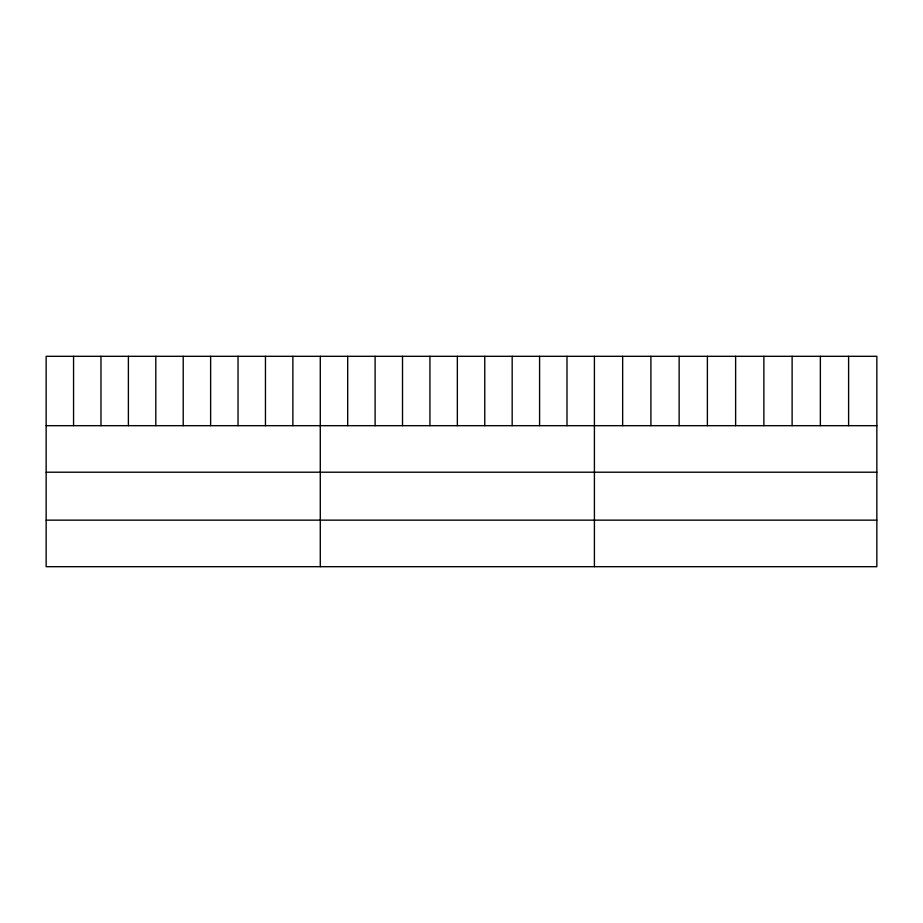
<?xml version="1.0" encoding="UTF-8"?>
<svg xmlns="http://www.w3.org/2000/svg" width="923" height="923" viewBox="0 0 923 923"><rect width="100%" height="100%" fill="white"/><g stroke="black" fill="none" stroke-linecap="round" stroke-linejoin="round"><path stroke-width="1.38" d="M876.85 425.676L876.85 566.687L46.15 566.687L46.15 356.313L876.85 356.313L876.85 425.676L46.15 425.676M46.15 472.207L876.85 472.207M46.15 520.145L876.85 520.145M848.606 356.313L848.606 425.676M820.362 356.313L820.362 425.676M792.119 356.313L792.119 425.676M763.875 356.313L763.875 425.676M735.631 356.313L735.631 425.676M707.387 356.313L707.387 425.676M679.143 356.313L679.143 425.676M650.9 356.313L650.9 425.676M622.656 356.313L622.656 425.676M594.412 356.313L594.412 566.687M566.999 356.313L566.999 425.676M539.586 356.313L539.586 425.676M512.173 356.313L512.173 425.676M484.76 356.313L484.76 425.676M457.346 356.313L457.346 425.676M429.933 356.313L429.933 425.676M402.52 356.313L402.52 425.676M375.107 356.313L375.107 425.676M347.694 356.313L347.694 425.676M320.281 356.313L320.281 566.687M292.868 356.313L292.868 425.676M265.455 356.313L265.455 425.676M238.042 356.313L238.042 425.676M210.629 356.313L210.629 425.676M183.216 356.313L183.216 425.676M155.802 356.313L155.802 425.676M128.389 356.313L128.389 425.676M100.976 356.313L100.976 425.676M73.563 356.313L73.563 425.676"/></g></svg>
